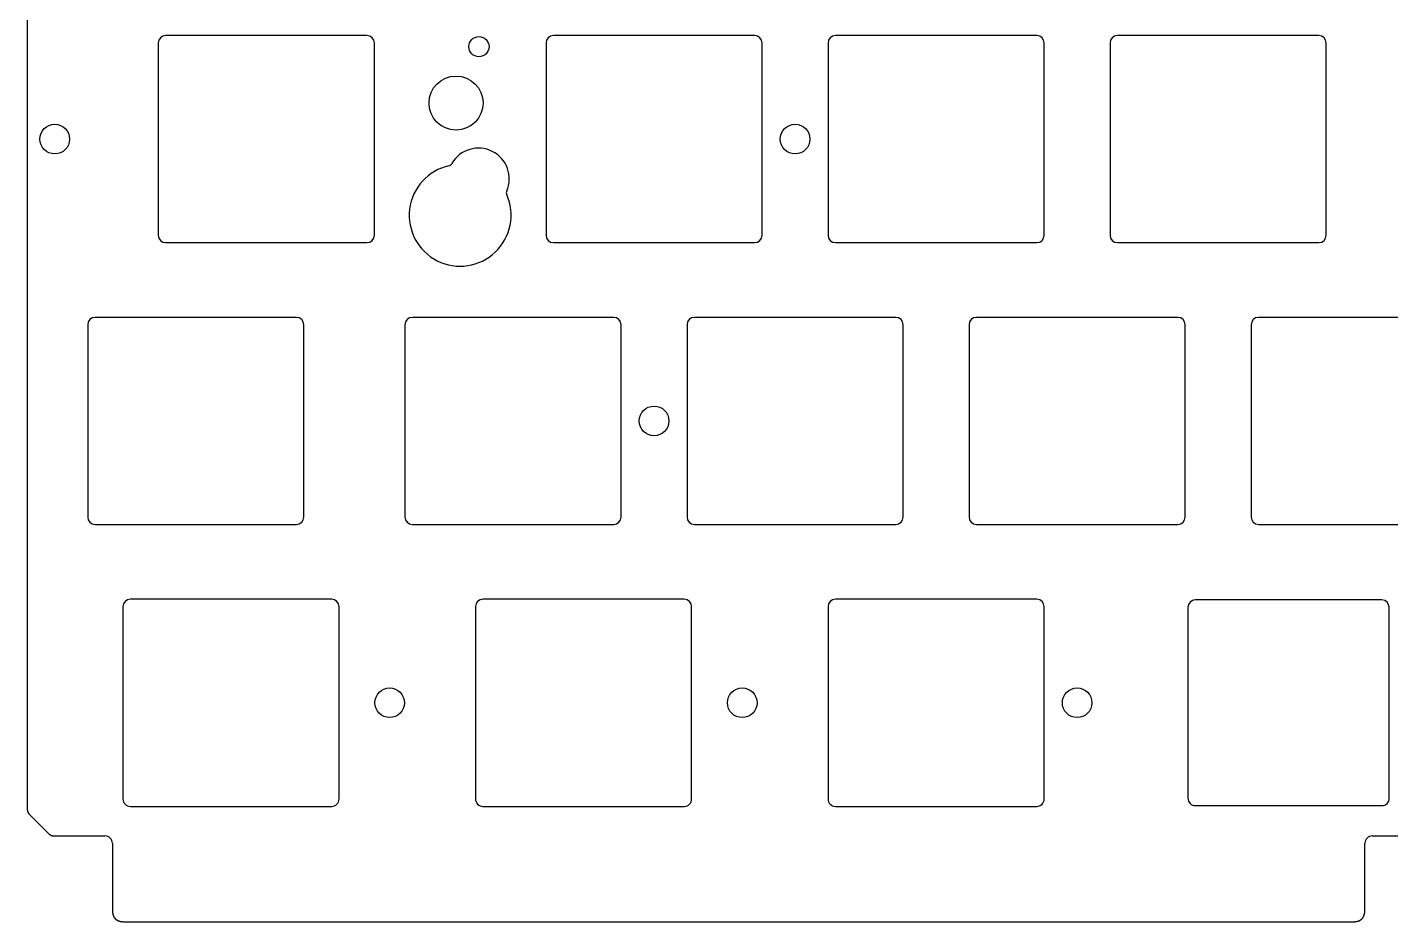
# Model space of a CAD drawing. Header units: millimetres. Extents: x -9 to 276, y -91 to 15.
# Drawn here: x -9 to 83.1, y -91 to -30.5 of the extents above; entities that cross this region are included whole.
import ezdxf

# ---------------------------------------------------------------- set-up
doc = ezdxf.new("R2010")
doc.units = ezdxf.units.MM
doc.layers.get('0').update_dxf_attribs({"linetype": 'CONTINUOUS'})
doc.layers.add('BLACK', color=7, linetype='CONTINUOUS')
doc.layers.add('Edge.Cuts', color=53, linetype='CONTINUOUS', true_color=0xc8a339)

msp = doc.modelspace()

# ---------------------------------------------------------------- linework, layer by layer
for points in [[(-4.91875, -50.65), (-4.91875, -63.65, 0.414212391), (-4.41875, -64.15), (9.18125, -64.15, 0.414213562), (9.68125, -63.65), (9.68125, -50.65, 0.414213562), (9.18125, -50.15), (-4.41875, -50.15, 0.414212391)], [(16.5125, -50.65), (16.5125, -63.65, 0.414212391), (17.0125, -64.15), (30.6125, -64.15, 0.414213562), (31.1125, -63.65), (31.1125, -50.65, 0.414213562), (30.6125, -50.15), (17.0125, -50.15, 0.414212391)]]:
    msp.add_lwpolyline(points, format="xyb", close=True)
msp.add_circle((33.3375, -57.15), 1)
at = {"layer": 'BLACK', "linetype": 'Continuous'}
for p, q in [((13.94375, -31.1), (0.343751, -31.1)), ((-0.15625, -31.6), (-0.15625, -44.6)), ((14.44375, -44.6), (14.44375, -31.6)), ((0.343751, -45.1), (13.94375, -45.1))]:
    msp.add_line(p, q, dxfattribs=at)
at = {"layer": 'BLACK'}
for centre, radius, start, end in [((0.343751, -31.600001), 0.500001, 90, 179.99988541), ((13.94375, -31.6), 0.5, 0, 90), ((0.343751, -44.599999), 0.500001, 180.00011459, 270), ((13.94375, -44.6), 0.5, 270, 0)]:
    msp.add_arc(centre, radius, start, end, dxfattribs=at)
at = {"layer": 'Edge.Cuts', "linetype": 'CONTINUOUS'}
for p, q in [((-9, 7.192893), (-9, -83.39289)), ((40.1375, -31.1), (26.5375, -31.1)), ((59.1875, -31.1), (45.5875, -31.1)), ((78.2375, -31.1), (64.6375, -31.1)), ((26.0375, -31.6), (26.0375, -44.6)), ((40.6375, -44.6), (40.6375, -31.6)), ((45.0875, -31.6), (45.0875, -44.6)), ((59.6875, -44.6), (59.6875, -31.6)), ((64.1375, -31.6), (64.1375, -44.6)), ((78.7375, -44.6), (78.7375, -31.6)), ((26.5375, -45.1), (40.1375, -45.1)), ((45.5875, -45.1), (59.1875, -45.1)), ((64.6375, -45.1), (78.2375, -45.1)), ((35.5625, -50.65), (35.5625, -63.65)), ((49.6625, -50.15), (36.0625, -50.15)), ((50.1625, -63.65), (50.1625, -50.65)), ((54.6125, -50.65), (54.6125, -63.65)), ((68.7125, -50.15), (55.1125, -50.15)), ((69.2125, -63.65), (69.2125, -50.65)), ((73.6625, -50.65), (73.6625, -63.65)), ((87.7625, -50.15), (74.1625, -50.15)), ((36.0625, -64.15), (49.6625, -64.15)), ((55.1125, -64.15), (68.7125, -64.15)), ((74.1625, -64.15), (87.7625, -64.15)), ((-9, -83.39289), (-8.99999, -83.396309)), ((-8.99999, -83.396309), (-8.99996, -83.399719)), ((-8.99996, -83.399719), (-8.99991, -83.403113)), ((-8.99991, -83.403113), (-8.99984, -83.406499)), ((-8.99984, -83.406499), (-8.999751, -83.409869)), ((-8.999751, -83.409869), (-8.999642, -83.41323)), ((-8.999642, -83.41323), (-8.999513, -83.416576)), ((-8.999513, -83.416576), (-8.999364, -83.419913)), ((-8.999364, -83.419913), (-8.999197, -83.423235)), ((-8.999197, -83.423235), (-8.999009, -83.426549)), ((-8.999009, -83.426549), (-8.998803, -83.429848)), ((-8.998803, -83.429848), (-8.998576, -83.433139)), ((-8.998576, -83.433139), (-8.998331, -83.436415)), ((-8.998331, -83.436415), (-8.998067, -83.439682)), ((-8.998067, -83.439682), (-8.997783, -83.442935)), ((-8.997783, -83.442935), (-8.99748, -83.446181)), ((-8.99748, -83.446181), (-8.997158, -83.449412)), ((-8.997158, -83.449412), (-8.996817, -83.452635)), ((-8.996817, -83.452635), (-8.996458, -83.455844)), ((-8.996458, -83.455844), (-8.996079, -83.459045)), ((-8.996079, -83.459045), (-8.995681, -83.462232)), ((-8.995681, -83.462232), (-8.995265, -83.465412)), ((-8.995265, -83.465412), (-8.99483, -83.468578)), ((-8.99483, -83.468578), (-8.994376, -83.471736)), ((-8.994376, -83.471736), (-8.993903, -83.474881)), ((-8.993903, -83.474881), (-8.993411, -83.478019)), ((-8.993411, -83.478019), (-8.992902, -83.481143)), ((-8.992902, -83.481143), (-8.992373, -83.48426)), ((-8.992373, -83.48426), (-8.991826, -83.487364)), ((-8.991826, -83.487364), (-8.99126, -83.490461)), ((-8.99126, -83.490461), (-8.990676, -83.493545)), ((-8.990676, -83.493545), (-8.990073, -83.496622)), ((-8.990073, -83.496622), (-8.989452, -83.499686)), ((-8.989452, -83.499686), (-8.988812, -83.502743)), ((-8.988812, -83.502743), (-8.988154, -83.505789)), ((-8.988154, -83.505789), (-8.987478, -83.508826)), ((-8.987478, -83.508826), (-8.986783, -83.511853)), ((-8.986783, -83.511853), (-8.98607, -83.514871)), ((-8.98607, -83.514871), (-8.985338, -83.517879)), ((-8.985338, -83.517879), (-8.984588, -83.520879)), ((-8.984588, -83.520879), (-8.98382, -83.523868)), ((-8.98382, -83.523868), (-8.983034, -83.526849)), ((-8.983034, -83.526849), (-8.982229, -83.52982)), ((-8.982229, -83.52982), (-8.981406, -83.532783)), ((-8.981406, -83.532783), (-8.980565, -83.535737)), ((-8.980565, -83.535737), (-8.979705, -83.538682)), ((-8.979705, -83.538682), (-8.978827, -83.541618)), ((-8.978827, -83.541618), (-8.977931, -83.544545)), ((-8.977931, -83.544545), (-8.977017, -83.547464)), ((-8.977017, -83.547464), (-8.976084, -83.550374)), ((-8.976084, -83.550374), (-8.975133, -83.553276)), ((-8.975133, -83.553276), (-8.974164, -83.556169)), ((-8.974164, -83.556169), (-8.973176, -83.559054)), ((-8.973176, -83.559054), (-8.97217, -83.561931)), ((-8.97217, -83.561931), (-8.971146, -83.564799)), ((-8.971146, -83.564799), (-8.970103, -83.567659)), ((-8.970103, -83.567659), (-8.969043, -83.570511)), ((-8.969043, -83.570511), (-8.967963, -83.573355)), ((-8.967963, -83.573355), (-8.966866, -83.576191)), ((-8.966866, -83.576191), (-8.96575, -83.57902)), ((-8.96575, -83.57902), (-8.964616, -83.58184)), ((-8.964616, -83.58184), (-8.963463, -83.584652)), ((-8.963463, -83.584652), (-8.961102, -83.590254)), ((-8.961102, -83.590254), (-8.958667, -83.595826)), ((-8.958667, -83.595826), (-8.956158, -83.601368)), ((-8.956158, -83.601368), (-8.953574, -83.60688)), ((-8.953574, -83.60688), (-8.950915, -83.612363)), ((-8.950915, -83.612363), (-8.948182, -83.617818)), ((-8.948182, -83.617818), (-8.945373, -83.623244)), ((-8.945373, -83.623244), (-8.942488, -83.628643)), ((-8.942488, -83.628643), (-8.939527, -83.634015)), ((-8.939527, -83.634015), (-8.93649, -83.639359)), ((-8.93649, -83.639359), (-8.933376, -83.644678)), ((-8.933376, -83.644678), (-8.930184, -83.64997)), ((-8.930184, -83.64997), (-8.926914, -83.655236)), ((-8.926914, -83.655236), (-8.923566, -83.660476)), ((-8.923566, -83.660476), (-8.920139, -83.665692)), ((-8.920139, -83.665692), (-8.916632, -83.670883)), ((-8.916632, -83.670883), (-8.913046, -83.676049)), ((-8.913046, -83.676049), (-8.909378, -83.681191)), ((-8.909378, -83.681191), (-8.90563, -83.686309)), ((-8.90563, -83.686309), (-8.901799, -83.691403)), ((-8.901799, -83.691403), (-8.897886, -83.696474)), ((-8.897886, -83.696474), (-8.89389, -83.701522)), ((-8.89389, -83.701522), (-8.88981, -83.706547)), ((-8.88981, -83.706547), (-8.885645, -83.711549)), ((-8.885645, -83.711549), (-8.881395, -83.716529)), ((-8.881395, -83.716529), (-8.877058, -83.721486)), ((-8.877058, -83.721486), (-8.872635, -83.726421)), ((-8.872635, -83.726421), (-8.868123, -83.731334)), ((-8.868123, -83.731334), (-8.863523, -83.736225)), ((-8.863523, -83.736225), (-8.858834, -83.741095)), ((-8.858834, -83.741095), (-8.854054, -83.745943)), ((-8.854054, -83.745943), (-8.853554, -83.746443)), ((-8.853554, -83.746443), (-7.546447, -85.05355)), ((-7.546447, -85.05355), (-7.544023, -85.05596)), ((-7.544023, -85.05596), (-7.54159, -85.058351)), ((-7.54159, -85.058351), (-7.539155, -85.060715)), ((-7.539155, -85.060715), (-7.536711, -85.06306)), ((-7.536711, -85.06306), (-7.534265, -85.06538)), ((-7.534265, -85.06538), (-7.531811, -85.067679)), ((-7.531811, -85.067679), (-7.529354, -85.069954)), ((-7.529354, -85.069954), (-7.526889, -85.072209)), ((-7.526889, -85.072209), (-7.524422, -85.074439)), ((-7.524422, -85.074439), (-7.521946, -85.07665)), ((-7.521946, -85.07665), (-7.519467, -85.078837)), ((-7.519467, -85.078837), (-7.51698, -85.081004)), ((-7.51698, -85.081004), (-7.514491, -85.083147)), ((-7.514491, -85.083147), (-7.511993, -85.08527)), ((-7.511993, -85.08527), (-7.509492, -85.08737)), ((-7.509492, -85.08737), (-7.506983, -85.08945)), ((-7.506983, -85.08945), (-7.504471, -85.091508)), ((-7.504471, -85.091508), (-7.501951, -85.093545)), ((-7.501951, -85.093545), (-7.499427, -85.09556)), ((-7.499427, -85.09556), (-7.496896, -85.097556)), ((-7.496896, -85.097556), (-7.494361, -85.099529)), ((-7.494361, -85.099529), (-7.491818, -85.101482)), ((-7.491818, -85.101482), (-7.489272, -85.103413)), ((-7.489272, -85.103413), (-7.486717, -85.105326)), ((-7.486717, -85.105326), (-7.484159, -85.107215)), ((-7.484159, -85.107215), (-7.481593, -85.109086)), ((-7.481593, -85.109086), (-7.479023, -85.110935)), ((-7.479023, -85.110935), (-7.476445, -85.112765)), ((-7.476445, -85.112765), (-7.473864, -85.114574)), ((-7.473864, -85.114574), (-7.471274, -85.116363)), ((-7.471274, -85.116363), (-7.46868, -85.118131)), ((-7.46868, -85.118131), (-7.466078, -85.11988)), ((-7.466078, -85.11988), (-7.463472, -85.121608)), ((-7.463472, -85.121608), (-7.460858, -85.123317)), ((-7.460858, -85.123317), (-7.458239, -85.125005)), ((-7.458239, -85.125005), (-7.455613, -85.126675)), ((-7.455613, -85.126675), (-7.452982, -85.128324)), ((-7.452982, -85.128324), (-7.450343, -85.129954)), ((-7.450343, -85.129954), (-7.447699, -85.131563)), ((-7.447699, -85.131563), (-7.445048, -85.133154)), ((-7.445048, -85.133154), (-7.442391, -85.134725)), ((-7.442391, -85.134725), (-7.439727, -85.136277)), ((-7.439727, -85.136277), (-7.437057, -85.137808)), ((-7.437057, -85.137808), (-7.434379, -85.139322)), ((-7.434379, -85.139322), (-7.431696, -85.140815)), ((-7.431696, -85.140815), (-7.429006, -85.14229)), ((-7.429006, -85.14229), (-7.426309, -85.143745)), ((-7.426309, -85.143745), (-7.423605, -85.145182)), ((-7.423605, -85.145182), (-7.420895, -85.146599)), ((-7.420895, -85.146599), (-7.418177, -85.147997)), ((-7.418177, -85.147997), (-7.415454, -85.149376)), ((-7.415454, -85.149376), (-7.412722, -85.150737)), ((-7.412722, -85.150737), (-7.409984, -85.152078)), ((-7.409984, -85.152078), (-7.407238, -85.153401)), ((-7.407238, -85.153401), (-7.404486, -85.154705)), ((-7.404486, -85.154705), (-7.401726, -85.155991)), ((-7.401726, -85.155991), (-7.39896, -85.157257)), ((-7.39896, -85.157257), (-7.396185, -85.158505)), ((-7.396185, -85.158505), (-7.393404, -85.159734)), ((-7.393404, -85.159734), (-7.390615, -85.160945)), ((-7.390615, -85.160945), (-7.387819, -85.162137)), ((-7.387819, -85.162137), (-7.385015, -85.163311)), ((-7.385015, -85.163311), (-7.379384, -85.165603)), ((-7.379384, -85.165603), (-7.373722, -85.167821)), ((-7.373722, -85.167821), (-7.36803, -85.169965)), ((-7.36803, -85.169965), (-7.362305, -85.172036)), ((-7.362305, -85.172036), (-7.356548, -85.174033)), ((-7.356548, -85.174033), (-7.350758, -85.175957)), ((-7.350758, -85.175957), (-7.344934, -85.177808)), ((-7.344934, -85.177808), (-7.339077, -85.179586)), ((-7.339077, -85.179586), (-7.333185, -85.181291)), ((-7.333185, -85.181291), (-7.327258, -85.182922)), ((-7.327258, -85.182922), (-7.321296, -85.18448)), ((-7.321296, -85.18448), (-7.315297, -85.185965)), ((-7.315297, -85.185965), (-7.309261, -85.187377)), ((-7.309261, -85.187377), (-7.303188, -85.188715)), ((-7.303188, -85.188715), (-7.297076, -85.18998)), ((-7.297076, -85.18998), (-7.290926, -85.191171)), ((-7.290926, -85.191171), (-7.284737, -85.192288)), ((-7.284737, -85.192288), (-7.278508, -85.19333)), ((-7.278508, -85.19333), (-7.272238, -85.194299)), ((-7.272238, -85.194299), (-7.265928, -85.195193)), ((-7.265928, -85.195193), (-7.259575, -85.196012)), ((-7.259575, -85.196012), (-7.25318, -85.196755)), ((-7.25318, -85.196755), (-7.246742, -85.197423)), ((-7.246742, -85.197423), (-7.240259, -85.198015)), ((-7.240259, -85.198015), (-7.233733, -85.198531)), ((-7.233733, -85.198531), (-7.227161, -85.19897)), ((-7.227161, -85.19897), (-7.220544, -85.199331)), ((-7.220544, -85.199331), (-7.21388, -85.199615)), ((-7.21388, -85.199615), (-7.207168, -85.199821)), ((-7.207168, -85.199821), (-7.200409, -85.199949)), ((-7.200409, -85.199949), (-7.193601, -85.199997)), ((-7.193601, -85.199997), (-7.192894, -85.199997)), ((-7.192894, -85.199997), (-3.750557, -85.199997)), ((81.849147, -85.199997), (90.550147, -85.199997)), ((-3.250557, -85.699997), (-3.250557, -90.199997)), ((81.349147, -90.199997), (81.349147, -85.699997)), ((-3.250557, -90.199997), (-3.250547, -90.205644)), ((-3.250547, -90.205644), (-3.250517, -90.211271)), ((-3.250517, -90.211271), (-3.250467, -90.216858)), ((-3.250467, -90.216858), (-3.250398, -90.222425)), ((-3.250398, -90.222425), (-3.250308, -90.227953)), ((-3.250308, -90.227953), (-3.2502, -90.233461)), ((-3.2502, -90.233461), (-3.250071, -90.23893)), ((-3.250071, -90.23893), (-3.249924, -90.24438)), ((-3.249924, -90.24438), (-3.249757, -90.249791)), ((-3.249757, -90.249791), (-3.249571, -90.255183)), ((81.347893, -90.2621), (81.348293, -90.251408)), ((81.348293, -90.251408), (81.348618, -90.240603)), ((81.348618, -90.240603), (81.348866, -90.229682)), ((81.348866, -90.229682), (81.349037, -90.218644)), ((81.349037, -90.218644), (81.349129, -90.207489)), ((81.349129, -90.207489), (81.349147, -90.199997)), ((-3.249571, -90.255183), (-3.249366, -90.260537)), ((-3.249366, -90.260537), (-3.249142, -90.265871)), ((-3.249142, -90.265871), (-3.2489, -90.271168)), ((-3.2489, -90.271168), (-3.248638, -90.276446)), ((-3.248638, -90.276446), (-3.248358, -90.281686)), ((-3.248358, -90.281686), (-3.248059, -90.286907)), ((-3.248059, -90.286907), (-3.247742, -90.292092)), ((-3.247742, -90.292092), (-3.247406, -90.297257)), ((-3.247406, -90.297257), (-3.247053, -90.302386)), ((-3.247053, -90.302386), (-3.246681, -90.307497)), ((-3.246681, -90.307497), (-3.246291, -90.312571)), ((-3.246291, -90.312571), (-3.245883, -90.317627)), ((-3.245883, -90.317627), (-3.245457, -90.322647)), ((-3.245457, -90.322647), (-3.245013, -90.327648)), ((-3.245013, -90.327648), (-3.244552, -90.332615)), ((-3.244552, -90.332615), (-3.244072, -90.337563)), ((-3.244072, -90.337563), (-3.243576, -90.342476)), ((-3.243576, -90.342476), (-3.243062, -90.347371)), ((-3.243062, -90.347371), (-3.242531, -90.352232)), ((-3.242531, -90.352232), (-3.241982, -90.357074)), ((-3.241982, -90.357074), (-3.241416, -90.361882)), ((-3.241416, -90.361882), (-3.240833, -90.366673)), ((-3.240833, -90.366673), (-3.240234, -90.371429)), ((-3.240234, -90.371429), (-3.239616, -90.376168)), ((-3.239616, -90.376168), (-3.238983, -90.380874)), ((-3.238983, -90.380874), (-3.238332, -90.385562)), ((-3.238332, -90.385562), (-3.237665, -90.390217)), ((-3.237665, -90.390217), (-3.236981, -90.394854)), ((-3.236981, -90.394854), (-3.236281, -90.399459)), ((-3.236281, -90.399459), (-3.235563, -90.404047)), ((-3.235563, -90.404047), (-3.234831, -90.408602)), ((-3.234831, -90.408602), (-3.23408, -90.41314)), ((-3.23408, -90.41314), (-3.233315, -90.417647)), ((-3.233315, -90.417647), (-3.232533, -90.422136)), ((-3.232533, -90.422136), (-3.231735, -90.426593)), ((-3.231735, -90.426593), (-3.23092, -90.431034)), ((-3.23092, -90.431034), (-3.230091, -90.435444)), ((-3.230091, -90.435444), (-3.229244, -90.439836)), ((-3.229244, -90.439836), (-3.228383, -90.444198)), ((-3.228383, -90.444198), (-3.227505, -90.448543)), ((-3.227505, -90.448543), (-3.226613, -90.452858)), ((-3.226613, -90.452858), (-3.225703, -90.457157)), ((-3.225703, -90.457157), (-3.22478, -90.461425)), ((-3.22478, -90.461425), (-3.22384, -90.465676)), ((-3.22384, -90.465676), (-3.222885, -90.469899)), ((-3.222885, -90.469899), (-3.221914, -90.474104)), ((-3.221914, -90.474104), (-3.220929, -90.478281)), ((-3.220929, -90.478281), (-3.219927, -90.482441)), ((-3.219927, -90.482441), (-3.218912, -90.486572)), ((-3.218912, -90.486572), (-3.21788, -90.490687)), ((-3.21788, -90.490687), (-3.216835, -90.494774)), ((-3.216835, -90.494774), (-3.215773, -90.498844)), ((-3.215773, -90.498844), (-3.214697, -90.502886)), ((-3.214697, -90.502886), (-3.213606, -90.506913)), ((-3.213606, -90.506913), (-3.212501, -90.510911)), ((-3.212501, -90.510911), (-3.211379, -90.514894)), ((-3.211379, -90.514894), (-3.210245, -90.518849)), ((-3.210245, -90.518849), (-3.209094, -90.522788)), ((-3.209094, -90.522788), (-3.207931, -90.5267)), ((-3.207931, -90.5267), (-3.206751, -90.530597)), ((-3.206751, -90.530597), (-3.205558, -90.534467)), ((-3.205558, -90.534467), (-3.20435, -90.53832)), ((-3.20435, -90.53832), (-3.203128, -90.542148)), ((-3.203128, -90.542148), (-3.201891, -90.54596)), ((-3.201891, -90.54596), (-3.20064, -90.549747)), ((-3.20064, -90.549747), (-3.199374, -90.553517)), ((-3.199374, -90.553517), (-3.198096, -90.557262)), ((-3.198096, -90.557262), (-3.196801, -90.560992)), ((-3.196801, -90.560992), (-3.195495, -90.564696)), ((-3.195495, -90.564696), (-3.194172, -90.568385)), ((-3.194172, -90.568385), (-3.192837, -90.57205)), ((-3.192837, -90.57205), (-3.191486, -90.575698)), ((-3.191486, -90.575698), (-3.190123, -90.579323)), ((-3.190123, -90.579323), (-3.188745, -90.582931)), ((-3.188745, -90.582931), (-3.187354, -90.586516)), ((-3.187354, -90.586516), (-3.185948, -90.590086)), ((-3.185948, -90.590086), (-3.184529, -90.593632)), ((-3.184529, -90.593632), (-3.183095, -90.597162)), ((-3.183095, -90.597162), (-3.181649, -90.600669)), ((-3.181649, -90.600669), (-3.180188, -90.604161)), ((-3.180188, -90.604161), (-3.178714, -90.60763)), ((-3.178714, -90.60763), (-3.177225, -90.611084)), ((-3.177225, -90.611084), (-3.175725, -90.614515)), ((-3.175725, -90.614515), (-3.174209, -90.617931)), ((-3.174209, -90.617931), (-3.172681, -90.621325)), ((-3.172681, -90.621325), (-3.171137, -90.624703)), ((-3.171137, -90.624703), (-3.169582, -90.62806)), ((-3.169582, -90.62806), (-3.168012, -90.631402)), ((-3.168012, -90.631402), (-3.16643, -90.634721)), ((-3.16643, -90.634721), (-3.164833, -90.638026)), ((-3.164833, -90.638026), (-3.163224, -90.64131)), ((-3.163224, -90.64131), (-3.1616, -90.644579)), ((-3.1616, -90.644579), (-3.159964, -90.647826)), ((-3.159964, -90.647826), (-3.158313, -90.651059)), ((-3.158313, -90.651059), (-3.15665, -90.654271)), ((-3.15665, -90.654271), (-3.154972, -90.657468)), ((-3.154972, -90.657468), (-3.153283, -90.660645)), ((-3.153283, -90.660645), (-3.151579, -90.663807)), ((-3.151579, -90.663807), (-3.149862, -90.666949)), ((-3.149862, -90.666949), (-3.148132, -90.670076)), ((-3.148132, -90.670076), (-3.146389, -90.673184)), ((-3.146389, -90.673184), (-3.144631, -90.676276)), ((-3.144631, -90.676276), (-3.142862, -90.679349)), ((-3.142862, -90.679349), (-3.141078, -90.682408)), ((-3.141078, -90.682408), (-3.139282, -90.685447)), ((-3.139282, -90.685447), (-3.137471, -90.688472)), ((-3.137471, -90.688472), (-3.135648, -90.691478)), ((-3.135648, -90.691478), (-3.133811, -90.694469)), ((-3.133811, -90.694469), (-3.131962, -90.697441)), ((-3.131962, -90.697441), (-3.130098, -90.700399)), ((-3.130098, -90.700399), (-3.128222, -90.703339)), ((-3.128222, -90.703339), (-3.126332, -90.706264)), ((-3.126332, -90.706264), (-3.12443, -90.709171)), ((-3.12443, -90.709171), (-3.122513, -90.712063)), ((-3.122513, -90.712063), (-3.120584, -90.714938)), ((-3.120584, -90.714938), (-3.11864, -90.717798)), ((-3.11864, -90.717798), (-3.116685, -90.720641)), ((-3.116685, -90.720641), (-3.114715, -90.723469)), ((-3.114715, -90.723469), (-3.112732, -90.72628)), ((-3.112732, -90.72628), (-3.110736, -90.729076)), ((-3.110736, -90.729076), (-3.108727, -90.731856)), ((-3.108727, -90.731856), (-3.106703, -90.734621)), ((-3.106703, -90.734621), (-3.104668, -90.737369)), ((-3.104668, -90.737369), (-3.102617, -90.740103)), ((-3.102617, -90.740103), (-3.100555, -90.74282)), ((-3.100555, -90.74282), (-3.098478, -90.745523)), ((-3.098478, -90.745523), (-3.096388, -90.74821)), ((-3.096388, -90.74821), (-3.094284, -90.750882)), ((-3.094284, -90.750882), (-3.092168, -90.753539)), ((-3.092168, -90.753539), (-3.090037, -90.756181)), ((-3.090037, -90.756181), (-3.087893, -90.758807)), ((-3.087893, -90.758807), (-3.085736, -90.761418)), ((-3.085736, -90.761418), (-3.083565, -90.764015)), ((-3.083565, -90.764015), (-3.08138, -90.766596)), ((-3.08138, -90.766596), (-3.079182, -90.769163)), ((-3.079182, -90.769163), (-3.076969, -90.771715)), ((-3.076969, -90.771715), (-3.074744, -90.774252)), ((-3.074744, -90.774252), (-3.072504, -90.776775)), ((-3.072504, -90.776775), (-3.070251, -90.779282)), ((-3.070251, -90.779282), (-3.067984, -90.781776)), ((-3.067984, -90.781776), (-3.065704, -90.784254)), ((-3.065704, -90.784254), (-3.063409, -90.786719)), ((-3.063409, -90.786719), (-3.0611, -90.789168)), ((-3.0611, -90.789168), (-3.058778, -90.791604)), ((-3.058778, -90.791604), (-3.056441, -90.794025)), ((-3.056441, -90.794025), (-3.054091, -90.796432)), ((-3.054091, -90.796432), (-3.051727, -90.798824)), ((-3.051727, -90.798824), (-3.049348, -90.801203)), ((-3.049348, -90.801203), (-3.044548, -90.805917)), ((-3.044548, -90.805917), (-3.039692, -90.810575)), ((-3.039692, -90.810575), (-3.034779, -90.815176)), ((-3.034779, -90.815176), (-3.029808, -90.819723)), ((-3.029808, -90.819723), (-3.024779, -90.824213)), ((-3.024779, -90.824213), (-3.019691, -90.828649)), ((-3.019691, -90.828649), (-3.014545, -90.83303)), ((-3.014545, -90.83303), (-3.00934, -90.837356)), ((-3.00934, -90.837356), (-3.004075, -90.841627)), ((-3.004075, -90.841627), (-2.99875, -90.845844)), ((-2.99875, -90.845844), (-2.993364, -90.850007)), ((-2.993364, -90.850007), (-2.987917, -90.854117)), ((-2.987917, -90.854117), (-2.982408, -90.858172)), ((-2.982408, -90.858172), (-2.976838, -90.862174)), ((-2.976838, -90.862174), (-2.971205, -90.866122)), ((-2.971205, -90.866122), (-2.965508, -90.870017)), ((-2.965508, -90.870017), (-2.959748, -90.873859)), ((-2.959748, -90.873859), (-2.953923, -90.877647)), ((-2.953923, -90.877647), (-2.948034, -90.881382)), ((-2.948034, -90.881382), (-2.942078, -90.885063)), ((-2.942078, -90.885063), (-2.936057, -90.888692)), ((-2.936057, -90.888692), (-2.929969, -90.892267)), ((-2.929969, -90.892267), (-2.923813, -90.895789)), ((-2.923813, -90.895789), (-2.917589, -90.899258)), ((-2.917589, -90.899258), (-2.911297, -90.902674)), ((-2.911297, -90.902674), (-2.904935, -90.906036)), ((-2.904935, -90.906036), (-2.898503, -90.909345)), ((-2.898503, -90.909345), (-2.892, -90.9126)), ((-2.892, -90.9126), (-2.885425, -90.915801)), ((-2.885425, -90.915801), (-2.878778, -90.918948)), ((-2.878778, -90.918948), (-2.872059, -90.922042)), ((-2.872059, -90.922042), (-2.865265, -90.925081)), ((-2.865265, -90.925081), (-2.858397, -90.928066)), ((-2.858397, -90.928066), (-2.851453, -90.930996)), ((-2.851453, -90.930996), (-2.844433, -90.933871)), ((-2.844433, -90.933871), (-2.837337, -90.936692)), ((-2.837337, -90.936692), (-2.830163, -90.939457)), ((-2.830163, -90.939457), (-2.82291, -90.942166)), ((-2.82291, -90.942166), (-2.815578, -90.94482)), ((-2.815578, -90.94482), (-2.808166, -90.947417)), ((-2.808166, -90.947417), (-2.800673, -90.949958)), ((-2.800673, -90.949958), (-2.793098, -90.952443)), ((-2.793098, -90.952443), (-2.78544, -90.954869)), ((-2.78544, -90.954869), (-2.777699, -90.957239)), ((-2.777699, -90.957239), (-2.769873, -90.95955)), ((-2.769873, -90.95955), (-2.761962, -90.961803)), ((-2.761962, -90.961803), (-2.753965, -90.963998)), ((-2.753965, -90.963998), (-2.745881, -90.966133)), ((-2.745881, -90.966133), (-2.737709, -90.968209)), ((-2.737709, -90.968209), (-2.729447, -90.970224)), ((-2.729447, -90.970224), (-2.721096, -90.972179)), ((-2.721096, -90.972179), (-2.712654, -90.974073)), ((-2.712654, -90.974073), (-2.70412, -90.975906)), ((-2.70412, -90.975906), (-2.695494, -90.977676)), ((-2.695494, -90.977676), (-2.686774, -90.979384)), ((-2.686774, -90.979384), (-2.677959, -90.981029)), ((-2.677959, -90.981029), (-2.669049, -90.98261)), ((-2.669049, -90.98261), (-2.660042, -90.984127)), ((-2.660042, -90.984127), (-2.650938, -90.985579)), ((-2.650938, -90.985579), (-2.641735, -90.986965)), ((-2.641735, -90.986965), (-2.632432, -90.988286)), ((-2.632432, -90.988286), (-2.623029, -90.98954)), ((-2.623029, -90.98954), (-2.613524, -90.990726)), ((-2.613524, -90.990726), (-2.603917, -90.991845)), ((-2.603917, -90.991845), (-2.594205, -90.992895)), ((-2.594205, -90.992895), (-2.58439, -90.993876)), ((-2.58439, -90.993876), (-2.574468, -90.994787)), ((-2.574468, -90.994787), (-2.56444, -90.995627)), ((-2.56444, -90.995627), (-2.554304, -90.996396)), ((-2.554304, -90.996396), (-2.544059, -90.997093)), ((-2.544059, -90.997093), (-2.533704, -90.997716)), ((-2.533704, -90.997716), (-2.523238, -90.998267)), ((-2.523238, -90.998267), (-2.51266, -90.998743)), ((-2.51266, -90.998743), (-2.501968, -90.999143)), ((-2.501968, -90.999143), (-2.491163, -90.999468)), ((-2.491163, -90.999468), (-2.480242, -90.999716)), ((-2.480242, -90.999716), (-2.469204, -90.999887)), ((-2.469204, -90.999887), (-2.458049, -90.999979)), ((-2.458049, -90.999979), (-2.450557, -90.999997)), ((-2.450557, -90.999997), (80.549147, -90.999997)), ((80.549147, -90.999997), (80.554794, -90.999987)), ((80.554794, -90.999987), (80.560421, -90.999957)), ((80.560421, -90.999957), (80.566008, -90.999907)), ((80.566008, -90.999907), (80.571575, -90.999838)), ((80.571575, -90.999838), (80.577103, -90.999748)), ((80.577103, -90.999748), (80.582611, -90.99964)), ((80.582611, -90.99964), (80.58808, -90.999511)), ((80.58808, -90.999511), (80.59353, -90.999364)), ((80.59353, -90.999364), (80.598941, -90.999197)), ((80.598941, -90.999197), (80.604333, -90.999011)), ((80.604333, -90.999011), (80.609687, -90.998806)), ((80.609687, -90.998806), (80.615021, -90.998582)), ((80.615021, -90.998582), (80.620318, -90.99834)), ((80.620318, -90.99834), (80.625596, -90.998078)), ((80.625596, -90.998078), (80.630836, -90.997798)), ((80.630836, -90.997798), (80.636057, -90.997499)), ((80.636057, -90.997499), (80.641242, -90.997182)), ((80.641242, -90.997182), (80.646407, -90.996846)), ((80.646407, -90.996846), (80.651536, -90.996493)), ((80.651536, -90.996493), (80.656647, -90.996121)), ((80.656647, -90.996121), (80.661721, -90.995731)), ((80.661721, -90.995731), (80.666777, -90.995323)), ((80.666777, -90.995323), (80.671797, -90.994897)), ((80.671797, -90.994897), (80.676798, -90.994453)), ((80.676798, -90.994453), (80.681765, -90.993992)), ((80.681765, -90.993992), (80.686713, -90.993512)), ((80.686713, -90.993512), (80.691626, -90.993016)), ((80.691626, -90.993016), (80.696521, -90.992502)), ((80.696521, -90.992502), (80.701381, -90.991971)), ((80.701381, -90.991971), (80.706224, -90.991422)), ((80.706224, -90.991422), (80.711032, -90.990856)), ((80.711032, -90.990856), (80.715823, -90.990273)), ((80.715823, -90.990273), (80.720579, -90.989674)), ((80.720579, -90.989674), (80.725318, -90.989056)), ((80.725318, -90.989056), (80.730024, -90.988423)), ((80.730024, -90.988423), (80.734712, -90.987772)), ((80.734712, -90.987772), (80.739367, -90.987105)), ((80.739367, -90.987105), (80.744004, -90.986421)), ((80.744004, -90.986421), (80.748609, -90.985721)), ((80.748609, -90.985721), (80.753197, -90.985003)), ((80.753197, -90.985003), (80.757752, -90.984271)), ((80.757752, -90.984271), (80.76229, -90.98352)), ((80.76229, -90.98352), (80.766797, -90.982755)), ((80.766797, -90.982755), (80.771286, -90.981973)), ((80.771286, -90.981973), (80.775743, -90.981175)), ((80.775743, -90.981175), (80.780184, -90.98036)), ((80.780184, -90.98036), (80.784594, -90.979531)), ((80.784594, -90.979531), (80.788986, -90.978684)), ((80.788986, -90.978684), (80.793348, -90.977823)), ((80.793348, -90.977823), (80.797693, -90.976945)), ((80.797693, -90.976945), (80.802008, -90.976053)), ((80.802008, -90.976053), (80.806306, -90.975143)), ((80.806306, -90.975143), (80.810575, -90.97422)), ((80.810575, -90.97422), (80.814826, -90.97328)), ((80.814826, -90.97328), (80.819049, -90.972325)), ((80.819049, -90.972325), (80.823254, -90.971354)), ((80.823254, -90.971354), (80.827431, -90.970369)), ((80.827431, -90.970369), (80.831591, -90.969367)), ((80.831591, -90.969367), (80.835722, -90.968352)), ((80.835722, -90.968352), (80.839837, -90.96732)), ((80.839837, -90.96732), (80.843924, -90.966275)), ((80.843924, -90.966275), (80.847994, -90.965213)), ((80.847994, -90.965213), (80.852036, -90.964137)), ((80.852036, -90.964137), (80.856063, -90.963046)), ((80.856063, -90.963046), (80.860061, -90.961941)), ((80.860061, -90.961941), (80.864044, -90.960819)), ((80.864044, -90.960819), (80.867999, -90.959685)), ((80.867999, -90.959685), (80.871938, -90.958534)), ((80.871938, -90.958534), (80.87585, -90.957371)), ((80.87585, -90.957371), (80.879747, -90.956191)), ((80.879747, -90.956191), (80.883617, -90.954998)), ((80.883617, -90.954998), (80.88747, -90.95379)), ((80.88747, -90.95379), (80.891298, -90.952568)), ((80.891298, -90.952568), (80.89511, -90.951331)), ((80.89511, -90.951331), (80.898897, -90.95008)), ((80.898897, -90.95008), (80.902667, -90.948814)), ((80.902667, -90.948814), (80.906412, -90.947536)), ((80.906412, -90.947536), (80.910142, -90.946241)), ((80.910142, -90.946241), (80.913846, -90.944935)), ((80.913846, -90.944935), (80.917535, -90.943612)), ((80.917535, -90.943612), (80.9212, -90.942277)), ((80.9212, -90.942277), (80.924848, -90.940926)), ((80.924848, -90.940926), (80.928473, -90.939563)), ((80.928473, -90.939563), (80.932081, -90.938185)), ((80.932081, -90.938185), (80.935666, -90.936794)), ((80.935666, -90.936794), (80.939236, -90.935388)), ((80.939236, -90.935388), (80.942782, -90.933969)), ((80.942782, -90.933969), (80.946312, -90.932535)), ((80.946312, -90.932535), (80.949819, -90.931089)), ((80.949819, -90.931089), (80.953311, -90.929628)), ((80.953311, -90.929628), (80.95678, -90.928154)), ((80.95678, -90.928154), (80.960234, -90.926665)), ((80.960234, -90.926665), (80.963665, -90.925165)), ((80.963665, -90.925165), (80.967081, -90.923649)), ((80.967081, -90.923649), (80.970475, -90.922121)), ((80.970475, -90.922121), (80.973853, -90.920577)), ((80.973853, -90.920577), (80.97721, -90.919022)), ((80.97721, -90.919022), (80.980552, -90.917452)), ((80.980552, -90.917452), (80.983871, -90.91587)), ((80.983871, -90.91587), (80.987176, -90.914273)), ((80.987176, -90.914273), (80.99046, -90.912664)), ((80.99046, -90.912664), (80.993729, -90.91104)), ((80.993729, -90.91104), (80.996976, -90.909404)), ((80.996976, -90.909404), (81.000209, -90.907753)), ((81.000209, -90.907753), (81.003421, -90.90609)), ((81.003421, -90.90609), (81.006618, -90.904412)), ((81.006618, -90.904412), (81.009795, -90.902723)), ((81.009795, -90.902723), (81.012957, -90.901019)), ((81.012957, -90.901019), (81.016099, -90.899302)), ((81.016099, -90.899302), (81.019226, -90.897572)), ((81.019226, -90.897572), (81.022334, -90.895829)), ((81.022334, -90.895829), (81.025426, -90.894071)), ((81.025426, -90.894071), (81.028499, -90.892302)), ((81.028499, -90.892302), (81.031558, -90.890518)), ((81.031558, -90.890518), (81.034597, -90.888722)), ((81.034597, -90.888722), (81.037622, -90.886911)), ((81.037622, -90.886911), (81.040628, -90.885088)), ((81.040628, -90.885088), (81.043619, -90.883251)), ((81.043619, -90.883251), (81.046591, -90.881402)), ((81.046591, -90.881402), (81.049549, -90.879538)), ((81.049549, -90.879538), (81.052489, -90.877662)), ((81.052489, -90.877662), (81.055414, -90.875772)), ((81.055414, -90.875772), (81.058321, -90.87387)), ((81.058321, -90.87387), (81.061213, -90.871953)), ((81.061213, -90.871953), (81.064088, -90.870024)), ((81.064088, -90.870024), (81.066948, -90.86808)), ((81.066948, -90.86808), (81.069791, -90.866125)), ((81.069791, -90.866125), (81.072619, -90.864155)), ((81.072619, -90.864155), (81.07543, -90.862172)), ((81.07543, -90.862172), (81.078226, -90.860176)), ((81.078226, -90.860176), (81.081006, -90.858167)), ((81.081006, -90.858167), (81.083771, -90.856143)), ((81.083771, -90.856143), (81.086519, -90.854108)), ((81.086519, -90.854108), (81.089253, -90.852057)), ((81.089253, -90.852057), (81.09197, -90.849995)), ((81.09197, -90.849995), (81.094673, -90.847918)), ((81.094673, -90.847918), (81.09736, -90.845828)), ((81.09736, -90.845828), (81.100032, -90.843724)), ((81.100032, -90.843724), (81.102689, -90.841608)), ((81.102689, -90.841608), (81.105331, -90.839477)), ((81.105331, -90.839477), (81.107957, -90.837333)), ((81.107957, -90.837333), (81.110568, -90.835176)), ((81.110568, -90.835176), (81.113165, -90.833005)), ((81.113165, -90.833005), (81.115746, -90.83082)), ((81.115746, -90.83082), (81.118313, -90.828622)), ((81.118313, -90.828622), (81.120865, -90.826409)), ((81.120865, -90.826409), (81.123402, -90.824184)), ((81.123402, -90.824184), (81.125925, -90.821944)), ((81.125925, -90.821944), (81.128432, -90.819691)), ((81.128432, -90.819691), (81.130926, -90.817424)), ((81.130926, -90.817424), (81.133404, -90.815144)), ((81.133404, -90.815144), (81.135869, -90.812849)), ((81.135869, -90.812849), (81.138318, -90.81054)), ((81.138318, -90.81054), (81.140754, -90.808218)), ((81.140754, -90.808218), (81.143175, -90.805881)), ((81.143175, -90.805881), (81.145582, -90.803531)), ((81.145582, -90.803531), (81.147974, -90.801167)), ((81.147974, -90.801167), (81.150353, -90.798788)), ((81.150353, -90.798788), (81.155067, -90.793988)), ((81.155067, -90.793988), (81.159725, -90.789132)), ((81.159725, -90.789132), (81.164326, -90.784219)), ((81.164326, -90.784219), (81.168873, -90.779248)), ((81.168873, -90.779248), (81.173363, -90.774219)), ((81.173363, -90.774219), (81.177799, -90.769131)), ((81.177799, -90.769131), (81.18218, -90.763985)), ((81.18218, -90.763985), (81.186506, -90.75878)), ((81.186506, -90.75878), (81.190777, -90.753515)), ((81.190777, -90.753515), (81.194994, -90.74819)), ((81.194994, -90.74819), (81.199157, -90.742804)), ((81.199157, -90.742804), (81.203267, -90.737357)), ((81.203267, -90.737357), (81.207322, -90.731849)), ((81.207322, -90.731849), (81.211324, -90.726278)), ((81.211324, -90.726278), (81.215272, -90.720645)), ((81.215272, -90.720645), (81.219167, -90.714948)), ((81.219167, -90.714948), (81.223009, -90.709188)), ((81.223009, -90.709188), (81.226797, -90.703363)), ((81.226797, -90.703363), (81.230532, -90.697474)), ((81.230532, -90.697474), (81.234213, -90.691518)), ((81.234213, -90.691518), (81.237842, -90.685497)), ((81.237842, -90.685497), (81.241417, -90.679409)), ((81.241417, -90.679409), (81.244939, -90.673253)), ((81.244939, -90.673253), (81.248408, -90.667029)), ((81.248408, -90.667029), (81.251824, -90.660737)), ((81.251824, -90.660737), (81.255186, -90.654375)), ((81.255186, -90.654375), (81.258495, -90.647943)), ((81.258495, -90.647943), (81.26175, -90.64144)), ((81.26175, -90.64144), (81.264951, -90.634865)), ((81.264951, -90.634865), (81.268098, -90.628218)), ((81.268098, -90.628218), (81.271192, -90.621499)), ((81.271192, -90.621499), (81.274231, -90.614705)), ((81.274231, -90.614705), (81.277216, -90.607837)), ((81.277216, -90.607837), (81.280146, -90.600893)), ((81.280146, -90.600893), (81.283021, -90.593873)), ((81.283021, -90.593873), (81.285842, -90.586777)), ((81.285842, -90.586777), (81.288607, -90.579603)), ((81.288607, -90.579603), (81.291316, -90.57235)), ((81.291316, -90.57235), (81.29397, -90.565018)), ((81.29397, -90.565018), (81.296567, -90.557606)), ((81.296567, -90.557606), (81.299108, -90.550113)), ((81.299108, -90.550113), (81.301593, -90.542538)), ((81.301593, -90.542538), (81.304019, -90.53488)), ((81.304019, -90.53488), (81.306389, -90.527139)), ((81.306389, -90.527139), (81.3087, -90.519313)), ((81.3087, -90.519313), (81.310953, -90.511402)), ((81.310953, -90.511402), (81.313148, -90.503405)), ((81.313148, -90.503405), (81.315283, -90.495321)), ((81.315283, -90.495321), (81.317359, -90.487149)), ((81.317359, -90.487149), (81.319374, -90.478887)), ((81.319374, -90.478887), (81.321329, -90.470536)), ((81.321329, -90.470536), (81.323223, -90.462094)), ((81.323223, -90.462094), (81.325056, -90.45356)), ((81.325056, -90.45356), (81.326826, -90.444934)), ((81.326826, -90.444934), (81.328534, -90.436214)), ((81.328534, -90.436214), (81.330179, -90.427399)), ((81.330179, -90.427399), (81.33176, -90.418489)), ((81.33176, -90.418489), (81.333277, -90.409482)), ((81.333277, -90.409482), (81.334729, -90.400378)), ((81.334729, -90.400378), (81.336115, -90.391175)), ((81.336115, -90.391175), (81.337436, -90.381872)), ((81.337436, -90.381872), (81.33869, -90.372469)), ((81.33869, -90.372469), (81.339876, -90.362964)), ((81.339876, -90.362964), (81.340995, -90.353357)), ((81.340995, -90.353357), (81.342045, -90.343646)), ((81.342045, -90.343646), (81.343026, -90.33383)), ((81.343026, -90.33383), (81.343937, -90.323908)), ((81.343937, -90.323908), (81.344777, -90.31388)), ((81.344777, -90.31388), (81.345546, -90.303744)), ((81.345546, -90.303744), (81.346243, -90.293499)), ((81.346243, -90.293499), (81.346866, -90.283144)), ((81.346866, -90.283144), (81.347417, -90.272678)), ((81.347417, -90.272678), (81.347893, -90.2621))]:
    msp.add_line(p, q, dxfattribs=at)
at = {"layer": 'Edge.Cuts', "linetype": 'Continuous'}
for p, q in [((-2.5375, -69.700001), (-2.5375, -82.699999)), ((11.5625, -69.2), (-2.037499, -69.2)), ((12.0625, -82.7), (12.0625, -69.7)), ((21.275, -69.7), (21.275, -82.7)), ((35.375, -69.2), (21.775, -69.2)), ((35.875, -82.7), (35.875, -69.7)), ((45.0875, -69.7), (45.0875, -82.7)), ((59.1875, -69.2), (45.5875, -69.2)), ((59.6875, -82.7), (59.6875, -69.7)), ((69.3934, -69.75), (69.3934, -82.65)), ((82.4934, -69.25), (69.8934, -69.25)), ((82.9934, -82.65), (82.9934, -69.75)), ((-2.037499, -83.2), (11.5625, -83.2)), ((21.775, -83.2), (35.375, -83.2)), ((45.5875, -83.2), (59.1875, -83.2)), ((69.8934, -83.15), (82.4934, -83.15))]:
    msp.add_line(p, q, dxfattribs=at)
at = {"layer": 'Edge.Cuts'}
for centre, radius in [((21.507466, -31.854211), 0.682877), ((19.959509, -35.667629), 1.823721), ((-7.14375, -38.1), 1), ((42.8625, -38.1), 1), ((15.478125, -76.2), 1), ((39.290625, -76.2), 1), ((61.9125, -76.2), 1)]:
    msp.add_circle(centre, radius, dxfattribs=at)
for centre, radius, start, end in [((26.5375, -31.6), 0.5, 90, 180), ((40.1375, -31.6), 0.5, 0, 90), ((45.5875, -31.6), 0.5, 90, 180), ((59.1875, -31.6), 0.5, 0, 90), ((64.6375, -31.6), 0.5, 90, 180), ((78.2375, -31.6), 0.5, 0, 90), ((21.48118, -40.78288), 2.074101, -23.6091849, 150.27869566), ((20.240379, -43.253585), 3.439006, -257.31607675, 23.98512629), ((19.4195, -39.606), 0.299835, -77.32820144, -29.70508577), ((23.6565, -41.7337), 0.299969, -203.61455876, -156.01619738), ((26.5375, -44.6), 0.5, -180, -90), ((40.1375, -44.6), 0.5, -90, 0), ((45.5875, -44.6), 0.5, -180, -90), ((59.1875, -44.6), 0.5, -90, 0), ((64.6375, -44.6), 0.5, -180, -90), ((78.2375, -44.6), 0.5, -90, 0), ((36.0625, -50.65), 0.5, 90, 180), ((49.6625, -50.65), 0.5, 0, 90), ((55.1125, -50.65), 0.5, 90, 180), ((68.7125, -50.65), 0.5, 0, 90), ((74.1625, -50.65), 0.5, 90, 180), ((36.0625, -63.65), 0.5, -180, -90), ((49.6625, -63.65), 0.5, -90, 0), ((55.1125, -63.65), 0.5, -180, -90), ((68.7125, -63.65), 0.5, -90, 0), ((74.1625, -63.65), 0.5, -180, -90), ((-2.037478, -69.700041), 0.500022, 90.00240623, 179.99541654), ((11.562522, -69.700041), 0.500041, 0.00469846, 90.00252081), ((21.775022, -69.700041), 0.500022, 90.00252081, 179.99530195), ((35.375022, -69.700041), 0.500041, 0.00469846, 90.00252081), ((45.587522, -69.700041), 0.500022, 90.00252081, 179.99530195), ((59.187522, -69.700041), 0.500041, 0.00469846, 90.00252081), ((69.893422, -69.750041), 0.500022, 90.00252081, 179.99530195), ((82.493422, -69.750041), 0.500041, 0.00469846, 90.00252081), ((-2.037478, -82.700041), 0.499959, 179.99518737, 269.99759338), ((11.562522, -82.700041), 0.499978, 269.99747878, 0.00469846), ((21.775022, -82.700041), 0.499959, 179.99530195, 269.99747878), ((35.375022, -82.700041), 0.499978, 269.99747878, 0.00469846), ((45.587522, -82.700041), 0.499959, 179.99530195, 269.99747878), ((59.187522, -82.700041), 0.499978, 269.99747878, 0.00469846), ((69.893422, -82.650041), 0.499959, 179.99530195, 269.99747878), ((82.493422, -82.650041), 0.499978, 269.99747878, 0.00469846), ((-3.750522, -85.699986), 0.499989, -0.00126053, 90.00401079), ((81.8491, -85.7), 0.499953, 89.99461363, 179.99965619)]:
    msp.add_arc(centre, radius, start, end, dxfattribs=at)

doc.saveas('drawing.dxf')
